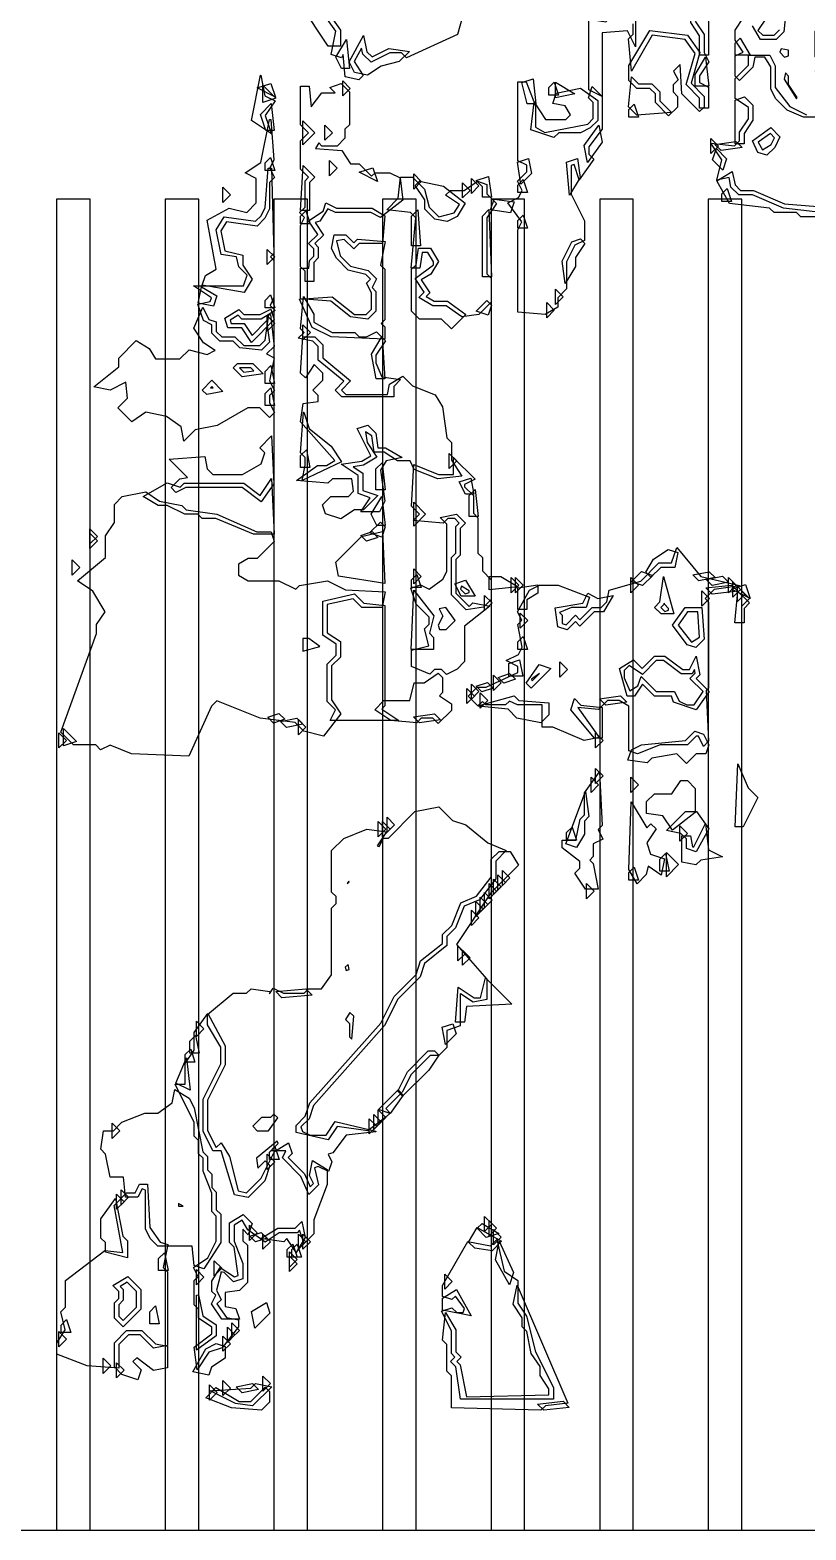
# Model space of a CAD drawing. Header units: millimetres. Extents: x 0 to 283, y 0 to 283.
# Drawn here: x 107.9 to 190.4, y 0 to 159.4 of the extents above; entities that cross this region are included whole.
import ezdxf

# ---------------------------------------------------------------- set-up
doc = ezdxf.new("R2010")
doc.units = ezdxf.units.MM
for name, color, linetype in [('CUT_OUTLINE', 5, 'Continuous'), ('CUT_SLOT', 1, 'Continuous'), ('ENG_D', 3, 'Continuous'), ('ENG_K', 2, 'Continuous'), ('ENG_L', 4, 'Continuous')]:
    doc.layers.add(name, color=color, linetype=linetype)

msp = doc.modelspace()

# ---------------------------------------------------------------- linework, layer by layer
at = {"layer": 'CUT_OUTLINE'}
msp.add_lwpolyline([(0, 0), (282.84, 0), (282.84, 282.84), (0, 282.84), (0, 0)], close=True, dxfattribs=at)
at = {"layer": 'CUT_SLOT'}
for points in [[(110.77, 0), (114.34, 0), (114.34, 141.42), (110.77, 141.42), (110.77, 0)], [(122.32, 0), (125.88, 0), (125.88, 141.42), (122.32, 141.42), (122.32, 0)], [(133.87, 0), (137.43, 0), (137.43, 141.42), (133.87, 141.42), (133.87, 0)], [(145.41, 0), (148.98, 0), (148.98, 141.42), (145.41, 141.42), (145.41, 0)], [(156.96, 0), (160.52, 0), (160.52, 141.42), (156.96, 141.42), (156.96, 0)], [(168.51, 0), (172.07, 0), (172.07, 141.42), (168.51, 141.42), (168.51, 0)], [(180.05, 0), (183.62, 0), (183.62, 141.42), (180.05, 141.42), (180.05, 0)]]:
    msp.add_lwpolyline(points, close=True, dxfattribs=at)
at = {"layer": 'ENG_D'}
for points in [[(188.57, 164.14), (188.08, 159.23), (187.25, 158.39), (185.6, 158.39), (184.73, 159.84)], [(154.13, 161.59), (153.4, 158.93), (147.97, 156.46), (147.45, 156.98), (146.19, 156.98), (144.2, 155.98), (143.33, 156.86), (143.2, 157.48), (142.4, 156.05), (143.37, 154.59), (142.91, 154.13), (141.44, 154.42), (141.25, 156.82), (141.07, 156.45), (139.97, 156.82), (140.46, 159.28), (139.4, 160.77)], [(178.66, 160.36), (179.61, 158.93), (179.61, 157.03), (180.11, 156.02), (179.13, 154.55), (179.13, 153.82), (180.08, 153.35), (180.08, 151.09), (179.13, 151.09), (179.13, 152.17), (177.69, 153.61), (178.64, 156.93), (177.59, 158.41), (174.07, 158.85), (171.9, 155.03), (171.58, 158.48), (172.06, 158.96), (172.06, 160.06)], [(198.46, 139.27), (188.03, 140.48), (184.74, 141.89), (183.28, 141.89), (182.45, 142.72), (182.25, 143.74), (180.94, 143.47), (181.47, 145.62), (180.31, 147.37), (182.82, 147.09), (183.38, 147.65), (183.38, 148.56), (184.32, 149.98), (184.32, 151.19), (182.9, 152.14), (182.9, 154.25), (184.32, 155.66), (184.32, 156.74), (186.59, 156.74), (187.15, 155.62), (187.15, 153.29), (188.72, 151.27), (190.5, 150.38)]]:
    msp.add_lwpolyline(points, dxfattribs=at)
for points in [[(184.5, 156.74), (182.9, 156.74), (182.9, 158.02), (183.42, 158.54), (184.5, 156.74)], [(134.08, 152.16), (132.7, 151.7), (132.7, 153.54), (134.08, 152.16)], [(141.19, 152.4), (141.19, 154.01), (141.99, 153.21), (141.19, 152.4)], [(162.69, 129.16), (159.81, 129.42), (159.81, 138.18), (160.24, 139.04), (158.74, 141.03), (159.87, 141.6), (160.25, 142.36), (159.76, 143.35), (160.75, 144.35), (160.75, 145.05), (159.81, 145.52), (159.81, 153.91), (160.67, 153.91), (161.69, 151.37), (161.69, 149.1), (162.68, 148.51), (167.23, 149.42), (167.82, 150), (167.82, 151.69), (167.31, 152.2), (167.72, 153.41), (168.76, 152.36), (168.76, 148.89), (167.35, 147), (167.35, 146.23), (167.89, 145.69), (166.33, 143.5), (165.79, 145.13), (165.46, 145.02), (165.46, 141.95), (166.88, 139.12), (166.88, 137.03), (165.87, 136.53), (164.99, 134.77), (164.99, 131.9), (164.05, 130.95), (164.05, 129.97), (162.69, 129.16)], [(163.81, 153.86), (165.87, 152.62), (163.81, 152.21), (163.81, 153.86)], [(174.89, 152.83), (174.89, 151.89), (176.13, 150.65), (172.44, 150.37), (171.58, 151.23), (171.87, 154.44), (172.63, 153.68), (174.05, 153.68), (174.89, 152.83)], [(132.43, 150.44), (133.59, 151.6), (133.91, 148.73), (133, 148.73), (132.43, 150.44)], [(136.94, 149.77), (138.22, 148.49), (136.94, 147.22), (136.94, 149.77)], [(139.3, 147.69), (139.3, 149.3), (140.1, 148.49), (139.3, 147.69)], [(185.34, 147.48), (185.81, 146.69), (186.73, 147.25), (187.1, 147.97), (186.65, 148.42), (185.34, 147.48)], [(133.51, 145.86), (133.97, 144.49), (132.94, 144.49), (132.94, 145.29), (133.51, 145.86)], [(139.77, 143.92), (139.77, 145.53), (140.58, 144.72), (139.77, 143.92)], [(127.28, 128.08), (126.38, 128.53), (125.79, 130.29), (127.1, 130.55), (127.23, 130.95), (125.32, 132.23), (130.64, 132.23), (131.02, 133.34), (130.13, 134.23), (129.91, 135.32), (128.26, 135.55), (127.74, 138.16), (128.57, 139.56), (131.91, 139.08), (132.51, 139.68), (132.94, 140.54), (133.26, 144.72), (133.61, 144.72), (133.88, 135.67), (133.51, 135.29), (133.88, 134.92), (133.88, 130.99), (133.46, 130.15), (134.02, 129.59), (132.53, 128.69), (130.48, 128.69), (130.07, 129.1), (129.21, 128.59), (129.33, 128.22), (130.71, 128.22), (131.56, 126.94), (133.1, 128.49), (133.42, 126.25), (132.55, 125.38), (130.24, 125.64), (129.54, 126.34), (128.12, 126.34), (127.28, 127.18), (127.28, 128.08)], [(137.65, 140.24), (136.69, 140.24), (136.97, 145.02), (138.22, 143.78), (137.65, 143.21), (137.65, 140.24)], [(144.4, 144.78), (144.89, 143.31), (142.93, 144.29), (144.4, 144.78)], [(149.84, 131.55), (148.88, 132.99), (150.85, 134.47), (150.85, 134.76), (150.24, 135.76), (149.64, 135.76), (149.4, 134.11), (148.47, 134.11), (148.95, 139.45), (148.38, 140.02), (145.86, 140.3), (147.09, 141.53), (147.34, 143.78), (148.59, 143.78), (149.88, 142.48), (150.36, 140.6), (151.39, 139.56), (153.05, 139.98), (153.6, 140.88), (152.13, 141.86), (152.64, 142.36), (154.08, 142.36), (155.53, 143.33), (156.51, 143.01), (156.51, 141.99), (157.52, 140.98), (156.51, 139.46), (156.51, 133.51), (156.98, 133.03), (156.98, 130.48), (155.67, 129.18), (153.85, 128.92), (152.19, 130.11), (150.78, 130.11), (149.29, 131), (149.84, 131.55)], [(181.49, 141.19), (181.49, 141.99), (182.07, 142.56), (182.52, 141.19), (181.49, 141.19)], [(137.57, 134.11), (137.66, 134.93), (138.12, 135.39), (138.12, 136.14), (137.55, 136.71), (138.53, 137.68), (137.56, 139.13), (139.1, 140.16), (139.4, 141.05), (140.53, 140.48), (144.32, 140.48), (145.68, 139.66), (145.41, 136.71), (142.93, 136.71), (142.36, 136.14), (141.34, 137.16), (140.53, 137), (140.93, 135.41), (142.01, 134.33), (143.9, 133.86), (144.77, 132.98), (144.3, 132.04), (144.72, 131.62), (144.72, 129.54), (143.86, 128.68), (142.03, 128.94), (139.92, 130.59), (136.71, 130.83), (136.71, 134.11), (137.57, 134.11)], [(137.74, 138.83), (136.71, 138.83), (136.71, 139.63), (137.28, 140.21), (137.74, 138.83)], [(142.93, 126.81), (143.72, 126.81), (144.77, 127.33), (145.73, 126.37), (144.72, 124.85), (144.72, 124.03), (145.36, 122.54), (147.34, 122.26), (146.61, 121.52), (146.61, 120.44), (141.09, 120.44), (140.38, 121.15), (141.31, 122.08), (138.59, 124.34), (138.59, 125.77), (138.01, 126.35), (136.46, 126.66), (137.08, 127.28), (136.7, 127.66), (137.01, 131.08), (138.12, 129.23), (138.12, 128.36), (140.07, 127.28), (142.46, 127.28), (142.93, 126.81)], [(133.98, 128.22), (133.17, 127.42), (133.17, 129.03), (133.98, 128.22)], [(132.73, 122.87), (130.5, 122.55), (129.54, 123.51), (130.01, 123.98), (131.62, 123.98), (132.73, 122.87)], [(132.94, 121.86), (132.94, 123.13), (133.55, 123.75), (133.93, 121.86), (132.94, 121.86)], [(127.28, 122.19), (128.46, 121.01), (126.73, 120.66), (126.24, 121.15), (127.28, 122.19)], [(133.93, 119.5), (132.94, 119.5), (132.94, 120.78), (133.55, 121.39), (133.93, 119.5)], [(137.62, 117.05), (139.95, 115.18), (141.06, 113.51), (136.86, 111.55), (137.18, 113.16), (137.18, 113.98), (136.7, 114.46), (137.03, 118.78), (137.04, 118.79), (137.62, 117.05)], [(143.84, 117.41), (144.71, 116.55), (144.93, 115.02), (145.73, 115.02), (147.49, 113.97), (145.81, 113.63), (145.2, 112.62), (145.67, 109.33), (145.1, 108.19), (143.1, 108.19), (144.12, 109.71), (142.84, 110.14), (142.84, 112.07), (141.01, 113.28), (143.23, 113.6), (144.18, 114.17), (142.74, 117.05), (143.84, 117.41)], [(156.03, 101.92), (156.98, 100.98), (156.98, 98.9), (156.15, 98.07), (154.3, 97.8), (152.74, 99.37), (152.74, 103.34), (153.21, 103.81), (153.21, 106.64), (153.58, 107.01), (153.11, 107.48), (152.36, 107.48), (151.88, 107), (148.68, 107.29), (149.34, 107.95), (148.49, 108.8), (148.75, 113.24), (151.37, 112.19), (152.97, 112.19), (152.97, 113.94), (155.25, 111.66), (154.15, 111.11), (154.15, 110.88), (155.09, 109.93), (155.09, 108.05), (155.56, 107.58), (155.56, 103.81), (156.03, 103.34), (156.03, 101.92)], [(152.5, 114.41), (153.3, 113.61), (152.5, 112.8), (152.5, 114.41)], [(121.56, 108.89), (119.97, 109.85), (122.54, 111.27), (123.92, 110.81), (124.35, 111.25), (130.66, 111.25), (132.41, 109.94), (133.61, 111.74), (133.89, 105.83), (131.71, 105.83), (127.7, 107.48), (126.24, 107.48), (125.77, 107.95), (124.4, 107.95), (122.51, 108.89), (121.56, 108.89)], [(145.34, 105.53), (144.05, 105.96), (145.19, 107.11), (145.7, 106.6), (145.34, 105.53)], [(114.32, 104.32), (114.32, 105.93), (115.12, 105.12), (114.32, 104.32)], [(144.31, 106.1), (144.92, 105.49), (143.71, 105.09), (143.11, 105.7), (144.31, 106.1)], [(166.41, 96.74), (167.72, 98.05), (168.67, 98.05), (169.25, 98.64), (169.5, 99.89), (172.88, 100.85), (174.79, 102.77), (176.14, 102.77), (176.69, 104.42), (179.26, 101.33), (183.38, 100.38), (183.37, 100.34), (180.66, 99.95), (179.7, 98.99), (180.08, 98.62), (180.08, 89.47), (179.82, 89.22), (180.08, 83.82), (179.54, 83.28), (178.99, 84.38), (178.76, 84.38), (177.82, 83.44), (174.94, 83.44), (172.54, 82.48), (171.59, 82.8), (171.59, 87.55), (170.58, 88.15), (169.33, 88.15), (168.38, 87.2), (166.19, 87.4), (168.46, 84.22), (166.85, 83.9), (163.53, 85.32), (162.4, 85.32), (162.4, 87.68), (159.75, 87.68), (158.91, 88.1), (158.49, 87.68), (156.41, 87.68), (156.03, 88.06), (155.56, 87.58), (154.52, 88.62), (155.47, 89.57), (156.45, 89.57), (159.81, 91.13), (159.81, 91.78), (158.57, 92.4), (159.87, 93.04), (160.27, 93.84), (159.79, 96.24), (160.23, 96.68), (159.78, 97.59), (161.05, 99.88), (162.11, 100.41), (164.09, 100.41), (167.41, 99.13), (167.05, 98.05), (165.51, 98.05), (164.23, 97.5), (164.52, 97.21), (164.52, 96.34), (164.93, 96.2), (165.93, 97.21), (166.41, 96.74)], [(149.07, 101.55), (149.53, 100.17), (148.49, 100.17), (148.49, 100.98), (149.07, 101.55)], [(159.1, 99.6), (159.1, 101.21), (159.9, 100.41), (159.1, 99.6)], [(183.47, 99.94), (182.67, 99.13), (182.67, 100.74), (183.47, 99.94)], [(140.48, 92.96), (140.48, 94.15), (139.06, 95.1), (139.06, 98.71), (142.44, 99.49), (143.42, 98.51), (145.66, 98.26), (145.66, 87.58), (145.33, 87.25), (147.15, 86.03), (139.86, 86.03), (140.43, 87.16), (139.54, 88.06), (139.54, 92.02), (140.48, 92.96)], [(150.85, 94.85), (150.85, 93.57), (148.48, 93.57), (148.76, 99.88), (150.87, 97.16), (150.4, 95.3), (150.85, 94.85)], [(154.21, 99.5), (154.62, 99.64), (154.62, 99.8), (153.81, 100.29), (153.71, 100), (154.21, 99.5)], [(183.14, 98.66), (183.14, 100.27), (183.95, 99.47), (183.14, 98.66)], [(183.61, 98.19), (183.61, 99.8), (184.42, 98.99), (183.61, 98.19)], [(175.36, 98.51), (175.35, 98.41), (174.99, 98.05), (175.43, 97.61), (175.83, 97.75), (175.83, 97.95), (175.38, 98.41), (175.36, 98.51)], [(179.12, 94.88), (178.92, 97.58), (177.84, 97.58), (176.83, 96.17), (178.25, 94.35), (179.12, 94.88)], [(162.1, 91.02), (161.26, 90.42), (161.32, 90.24), (162.1, 91.02)], [(179.49, 89.11), (178.09, 90.51), (178.64, 91.06), (178.57, 91.44), (178.34, 90.98), (177.17, 90.98), (175.28, 92.4), (174.52, 92.4), (173.04, 90.91), (171.62, 91.86), (171.12, 91.35), (171.12, 90.56), (171.7, 89.2), (172.57, 89.72), (172.9, 90.71), (174.52, 89.1), (176.45, 89.1), (176.95, 88.09), (177.78, 87.68), (178.54, 87.68), (179.49, 89.11)], [(134.41, 86.77), (135.02, 86.16), (133.82, 85.76), (133.21, 86.37), (134.41, 86.77)], [(136.95, 85.65), (135.22, 85.3), (134.58, 85.94), (136.31, 86.29), (136.95, 85.65)], [(136.47, 84.52), (136.47, 86.13), (137.28, 85.32), (136.47, 84.52)], [(149.35, 85.78), (148.7, 86.43), (150.93, 86.75), (151.59, 86.1), (149.35, 85.78)], [(112.87, 83.81), (111.49, 83.35), (111.49, 85.19), (112.87, 83.81)], [(168.06, 84.71), (168.86, 83.91), (168.06, 83.11), (168.06, 84.71)], [(168.39, 79.2), (167.58, 78.39), (167.58, 80), (168.39, 79.2)], [(168.86, 80.14), (168.06, 79.33), (168.06, 80.94), (168.86, 80.14)], [(166.88, 75.33), (166.88, 73.95), (166.04, 72.55), (164.92, 72.92), (166.98, 78.5), (167.36, 75.81), (166.88, 75.33)], [(144.96, 73.68), (144.96, 75.29), (145.76, 74.48), (144.96, 73.68)], [(177.62, 76.37), (178.78, 76.37), (180.12, 74.5), (178.77, 72.08), (177.72, 72.43), (177.72, 73.44), (177.13, 74.03), (175.59, 74.34), (177.62, 76.37)], [(153.68, 53.57), (152.26, 53.1), (152.26, 51.29), (151.42, 50.44), (150.48, 50.44), (148.45, 48.42), (147.51, 46.53), (145.76, 44.78), (146.23, 44.31), (145.82, 43.9), (143.84, 42.41), (140.59, 42.88), (139.64, 41.45), (136.24, 42.24), (136.24, 43), (137.21, 43.97), (137.68, 45.38), (145.23, 53.87), (146.65, 56.71), (148.99, 59.05), (149.47, 60.48), (151.79, 62.34), (151.79, 63.27), (152.77, 64.24), (153.73, 66.65), (155.41, 67.37), (156.98, 69.38), (156.98, 71.28), (157.82, 72.12), (159, 72.12), (159.87, 70.67), (156.93, 67.73), (153.27, 62.24), (156.51, 58.54), (156.51, 56.38), (155.04, 56.08), (153.71, 56.97), (153.68, 56.94), (153.68, 53.57)], [(174.89, 71.28), (175.51, 71.9), (175.89, 70), (174.89, 70), (174.89, 71.28)], [(172.17, 70.44), (172.63, 69.06), (171.59, 69.06), (171.59, 69.87), (172.17, 70.44)], [(167.92, 67.88), (167.11, 67.08), (167.11, 68.69), (167.92, 67.88)], [(134.06, 57.23), (137.27, 57.52), (137.94, 56.85), (134.73, 56.56), (134.06, 57.23)], [(126.86, 28.92), (127.75, 30.7), (127.75, 33.37), (127.28, 33.84), (127.28, 35.78), (126.34, 38.14), (126.34, 39.5), (125.87, 39.97), (125.87, 41.39), (125.39, 41.86), (125.39, 43.31), (123.36, 47.38), (124.45, 47.38), (124.45, 49.57), (125.39, 50.98), (125.39, 52.87), (126.84, 54.89), (128.69, 51.44), (128.69, 49.44), (126.81, 45.67), (126.81, 42.48), (127.71, 40.68), (127.75, 40.64), (128.27, 41.16), (129.15, 39.69), (130.06, 36.03), (130.97, 35.85), (132.51, 37.38), (133.93, 40.24), (135.42, 41.13), (135.8, 40.01), (135.39, 39.6), (137.14, 37.85), (137.73, 36.48), (138.07, 36.82), (137.64, 37.68), (137.96, 39.27), (139.54, 38.32), (139.54, 36.73), (138.12, 32.96), (138.12, 31.49), (137.08, 30.44), (136.6, 31.85), (136.33, 31.58), (134.42, 31.58), (132.93, 30.59), (131.11, 31.89), (130.5, 32.91), (129.64, 32.39), (129.64, 30.69), (130.58, 28.33), (130.58, 26.7), (129.57, 26.36), (128.58, 27.36), (128.23, 27.43), (128.25, 27.41), (127.76, 25.48), (128.27, 24.47), (127.82, 24.02), (128.83, 22.6), (130.11, 22.35), (130.11, 21.6), (128.36, 19.36), (126.96, 18.89), (125.72, 17.03), (125.38, 19.43), (127.28, 20.86), (127.28, 21.56), (125.87, 22.5), (125.87, 23.47), (125.39, 23.94), (125.39, 26.5), (125.81, 26.92), (125.33, 27.89), (126.86, 28.92)], [(116.67, 43.23), (117.48, 42.43), (116.67, 41.62), (116.67, 43.23)], [(117.8, 29.5), (116.89, 34.49), (118.22, 35.83), (119.12, 35.83), (119.59, 36.77), (120.43, 36.77), (120.68, 32.14), (121.77, 30.6), (122.6, 30.33), (122.11, 27.89), (122.57, 27.44), (122.57, 19.61), (121.07, 19.31), (119.64, 20.74), (118.42, 20.74), (117.38, 19.7), (117.38, 17.19), (114.03, 17.45), (110.78, 18.69), (110.78, 19.87), (111.7, 21.26), (111.23, 23.17), (111.72, 23.67), (111.72, 26.52), (115.9, 29.71), (117.8, 29.5)], [(155.47, 32.06), (156, 32.59), (157.77, 31.52), (156.44, 31.08), (155.47, 32.06)], [(157.21, 31.92), (158.02, 31.11), (157.21, 30.31), (157.21, 31.92)], [(135.76, 28.99), (135.76, 29.8), (136.34, 30.37), (136.8, 28.99), (135.76, 28.99)], [(137.28, 30.64), (136.47, 29.84), (136.47, 31.45), (137.28, 30.64)], [(153.98, 23.1), (154.12, 23.53), (153.18, 24.86), (152.8, 24.48), (151.79, 24.81), (151.79, 25.99), (154.5, 30.67), (156.9, 30.19), (157.58, 30.87), (158.36, 27.49), (159.81, 26.52), (159.81, 24.11), (160.73, 22.72), (161.68, 18.94), (163.58, 15.14), (163.58, 13.91), (153.71, 13.91), (153.22, 17.33), (152.64, 17.91), (153.11, 18.38), (152.74, 18.76), (152.74, 21.16), (151.7, 23.24), (152.8, 23.6), (153.3, 23.1), (153.98, 23.1)], [(135.53, 29.56), (136.33, 28.76), (135.53, 27.95), (135.53, 29.56)], [(118.29, 26.34), (117.52, 25.88), (117.85, 25.55), (117.85, 24.42), (117.38, 23.94), (117.38, 22.73), (117.85, 22.25), (119.27, 23.67), (119.27, 25.36), (118.29, 26.34)], [(117.14, 16.17), (117.14, 17.78), (117.95, 16.97), (117.14, 16.17)], [(127.04, 13.81), (127.04, 15.42), (127.85, 14.61), (127.04, 13.81)], [(131.92, 15.58), (133.65, 15.23), (131.61, 13.19), (129.8, 13.44), (127.1, 14.79), (131.42, 15.08), (131.92, 15.58)], [(162.55, 12.72), (161.89, 13.38), (164.61, 13.68), (165.27, 13.02), (162.55, 12.72)]]:
    msp.add_lwpolyline(points, close=True, dxfattribs=at)
at = {"layer": 'ENG_K'}
for points in [[(179.13, 156.74), (179.13, 158.79), (178.19, 160.21), (178.19, 163.01), (177.71, 163.49), (177.99, 166.04), (180.08, 165.15), (180.08, 156.74), (179.13, 156.74)], [(140.95, 157.68), (139.65, 157.68), (136.69, 162.11), (137.07, 164.02), (138.51, 161.43), (139.67, 161.2), (140.95, 159.41), (140.95, 157.68)], [(172.3, 160.75), (172.3, 157.63), (171.45, 159.32), (168.76, 159.12), (168.76, 152.35), (167.35, 153.06), (167.35, 160.55), (169.15, 160.29), (169.61, 160.75), (172.3, 160.75)], [(178.66, 154.69), (179.76, 156.52), (180.1, 153.44), (178.66, 153.44), (178.66, 154.69)], [(134.05, 152.27), (132.09, 153.25), (133.56, 153.74), (134.05, 152.27)], [(183.85, 148.42), (183.85, 147.31), (182.9, 147.31), (182.9, 151.96), (183.91, 152.3), (184.79, 151.42), (184.79, 149.84), (183.85, 148.42)], [(168.78, 147.5), (167.22, 145.32), (166.86, 147.13), (168.42, 149.31), (168.78, 147.5)], [(183.64, 146.91), (181.41, 146.59), (180.76, 147.24), (182.99, 147.56), (183.64, 146.91)], [(160.11, 143.04), (159.78, 145.35), (160.93, 145.74), (161.24, 144.17), (160.11, 143.04)], [(155.66, 142.84), (154.86, 142.03), (154.86, 143.64), (155.66, 142.84)], [(155.36, 143.41), (156.7, 143.86), (157.01, 141.66), (156.03, 141.66), (156.03, 142.74), (155.36, 143.41)], [(159.81, 142.93), (160.38, 143.51), (160.84, 142.13), (159.81, 142.13), (159.81, 142.93)], [(180.94, 143.39), (182.6, 144.39), (182.89, 142.95), (183.47, 142.36), (184.84, 142.36), (188.15, 140.95), (193.85, 140.47), (194.32, 140.01), (197.11, 140.01), (198.51, 139.17), (198.15, 138.09), (195.05, 138.61), (194.59, 139.06), (192.71, 139.06), (192.24, 139.54), (189.88, 139.54), (189.41, 140.01), (187.05, 140.01), (186.57, 140.49), (182.29, 140.96), (180.94, 143.39)], [(153.91, 143.17), (154.72, 142.36), (153.91, 141.56), (153.91, 143.17)], [(149.45, 136.47), (148.49, 136.47), (148.49, 139.63), (149.16, 140.3), (149.45, 136.47)], [(156.72, 140.32), (156.99, 133.17), (156.03, 133.17), (156.03, 139.63), (156.72, 140.32)], [(156.9, 140.29), (157.29, 141.45), (159.41, 141.14), (159.02, 139.98), (156.9, 140.29)], [(160.38, 139.74), (160.84, 138.36), (159.81, 138.36), (159.81, 139.16), (160.38, 139.74)], [(166.94, 136.74), (165.93, 135.22), (165.93, 134.29), (164.85, 132.48), (164.51, 134.86), (165.53, 136.9), (166.47, 137.21), (166.94, 136.74)], [(132.94, 129.87), (132.94, 130.68), (133.51, 131.25), (133.97, 129.87), (132.94, 129.87)], [(163.81, 131.86), (164.62, 131.05), (163.81, 130.25), (163.81, 131.86)], [(131.49, 126.2), (130.45, 127.75), (128.99, 127.75), (128.65, 128.8), (130.14, 129.7), (130.68, 129.16), (132.41, 129.16), (133.55, 129.73), (133.91, 128.63), (131.49, 126.2)], [(157.01, 130.17), (156.66, 129.1), (155.36, 129.53), (156.51, 130.68), (157.01, 130.17)], [(162.87, 128.83), (162.87, 130.44), (163.67, 129.64), (162.87, 128.83)], [(136.94, 126.47), (136.94, 128.08), (137.75, 127.28), (136.94, 126.47)], [(145.38, 126.87), (145.68, 122.33), (144.76, 122.33), (144.24, 124.97), (145.38, 126.87)], [(137.7, 112.9), (136.71, 112.9), (136.71, 114.18), (137.32, 114.79), (137.7, 112.9)], [(144.72, 112.76), (145.37, 113.41), (145.69, 110.54), (144.72, 110.54), (144.72, 112.76)], [(154.8, 111.8), (155.14, 110.07), (154.24, 110.07), (153.58, 111.39), (154.8, 111.8)], [(155.59, 107.72), (154.62, 107.72), (154.62, 109.93), (155.27, 110.59), (155.59, 107.72)], [(144.81, 106.77), (144.22, 107.96), (145.35, 109.85), (145.69, 106.77), (144.81, 106.77)], [(148.73, 106.68), (148.73, 109.23), (150, 107.95), (148.73, 106.68)], [(176.81, 103.87), (176.5, 102.29), (174.99, 102.29), (173.95, 101.25), (173.42, 101.79), (174.24, 103.17), (175.8, 104.2), (176.81, 103.87)], [(112.43, 103.1), (113.23, 102.29), (112.43, 101.49), (112.43, 103.1)], [(148.73, 100.55), (148.73, 102.16), (149.53, 101.35), (148.73, 100.55)], [(159.57, 99.6), (159.57, 101.21), (160.38, 100.41), (159.57, 99.6)], [(160.75, 97.82), (159.81, 97.82), (159.81, 100.14), (161.93, 100.45), (161.93, 99.57), (160.75, 98.86), (160.75, 97.82)], [(172.63, 100.41), (171.83, 99.6), (171.83, 101.21), (172.63, 100.41)], [(171.86, 100.78), (172.94, 101.86), (174.15, 101.45), (173.07, 100.38), (171.86, 100.78)], [(180.17, 98.99), (179.37, 98.19), (179.37, 99.8), (180.17, 98.99)], [(180.46, 99.46), (179.8, 100.12), (182.52, 100.42), (183.18, 99.76), (180.46, 99.46)], [(183.85, 97.95), (183.85, 96.4), (182.88, 96.4), (183.19, 99.75), (184.42, 98.52), (183.85, 97.95)], [(160.04, 95.83), (160.04, 97.44), (160.85, 96.64), (160.04, 95.83)], [(159.81, 93.57), (159.81, 94.38), (160.38, 94.95), (160.84, 93.57), (159.81, 93.57)], [(168.5, 88.32), (170.73, 88.64), (171.38, 87.99), (169.15, 87.67), (168.5, 88.32)], [(111.02, 83.11), (111.02, 84.71), (111.82, 83.91), (111.02, 83.11)], [(183.76, 74.72), (182.89, 74.72), (183.19, 81.42), (184.28, 78.86), (185.31, 77.83), (183.76, 74.72)], [(179.24, 71.2), (178.74, 70.69), (177.25, 70.99), (177.25, 73.77), (178.15, 73.77), (178.38, 72.6), (178.52, 72.6), (179.75, 75.07), (180.06, 72.28), (181.56, 71.53), (179.24, 71.2)], [(166.03, 73.3), (164.99, 73.3), (164.99, 74.11), (165.57, 74.68), (166.03, 73.3)], [(177.01, 74.82), (177.82, 74.01), (177.01, 73.21), (177.01, 74.82)], [(175.6, 69.43), (175.6, 71.99), (176.87, 70.71), (175.6, 69.43)], [(156.74, 68.69), (157.55, 67.88), (156.74, 67.08), (156.74, 68.69)], [(157.21, 67.55), (157.21, 69.16), (158.02, 68.35), (157.21, 67.55)], [(158.49, 68.83), (157.68, 68.02), (157.68, 69.63), (158.49, 68.83)], [(158.16, 70.1), (158.96, 69.3), (158.16, 68.49), (158.16, 70.1)], [(155.8, 67.27), (156.6, 66.47), (155.8, 65.66), (155.8, 67.27)], [(156.27, 66.13), (156.27, 67.74), (157.08, 66.94), (156.27, 66.13)], [(155.66, 65.05), (154.86, 64.25), (154.86, 65.86), (155.66, 65.05)], [(156.13, 66), (155.33, 65.19), (155.33, 66.8), (156.13, 66)], [(153.44, 60.48), (153.44, 62.09), (154.25, 61.28), (153.44, 60.48)], [(153.91, 61.62), (154.72, 60.81), (153.91, 60.01), (153.91, 61.62)], [(153.19, 53.98), (153.47, 57.7), (155.16, 56.57), (155.85, 56.57), (156.38, 58.68), (159.17, 55.89), (154.36, 55.64), (154.12, 53.98), (153.19, 53.98)], [(125.63, 54.07), (126.43, 53.27), (125.63, 52.46), (125.63, 54.07)], [(125.48, 49.73), (124.45, 49.73), (124.45, 50.54), (125.03, 51.11), (125.48, 49.73)], [(125.54, 52.57), (125.92, 50.68), (124.92, 50.68), (124.92, 51.95), (125.54, 52.57)], [(124.59, 50.18), (124.97, 46.74), (123.44, 47.5), (124.59, 50.18)], [(148.06, 48.69), (150.28, 50.91), (150.95, 50.91), (151.39, 50.47), (150.33, 48.88), (147.55, 46.1), (147.03, 46.62), (148.06, 48.69)], [(147.08, 46.77), (147.62, 46.22), (146.23, 44.27), (144.99, 44.68), (147.08, 46.77)], [(156.27, 33.33), (157.08, 32.53), (156.27, 31.72), (156.27, 33.33)], [(157.55, 32.06), (156.74, 31.25), (156.74, 32.86), (157.55, 32.06)], [(136.94, 29.84), (136.94, 31.45), (137.75, 30.64), (136.94, 29.84)], [(159.35, 27.35), (158.92, 26.05), (157.44, 28.72), (157.83, 30.7), (159.35, 27.35)], [(126.43, 26.87), (125.63, 26.07), (125.63, 27.67), (126.43, 26.87)], [(152.03, 25.59), (152.03, 27.2), (152.83, 26.4), (152.03, 25.59)], [(152.11, 23.11), (153.21, 21.28), (153.21, 18.95), (153.78, 18.38), (153.3, 17.91), (153.66, 17.56), (154.34, 14.15), (163.11, 14.37), (163.11, 15.01), (162.16, 16.43), (162.16, 17.37), (161.23, 18.76), (160.77, 21.1), (160.28, 21.59), (160.28, 22.56), (159.32, 23.99), (159.72, 26.01), (165.1, 13.47), (162.74, 13.21), (162.26, 12.73), (152.74, 12.97), (152.74, 16.4), (152.26, 16.87), (152.26, 19.7), (151.78, 20.18), (152.11, 23.11)], [(125.63, 24.97), (125.87, 24.99), (126.31, 22.77), (127.75, 21.81), (127.75, 20.62), (125.63, 19.11), (125.63, 24.97)], [(112.29, 20.98), (111.25, 20.98), (111.25, 21.78), (111.83, 22.36), (112.29, 20.98)], [(121.3, 23.81), (121.67, 21.92), (120.68, 21.92), (120.68, 23.2), (121.3, 23.81)], [(111.02, 19.47), (111.02, 21.08), (111.82, 20.27), (111.02, 19.47)], [(115.73, 18.25), (116.53, 17.44), (115.73, 16.64), (115.73, 18.25)], [(129.35, 12.97), (126.62, 14.06), (127.71, 15.15), (130.17, 13.67), (131.42, 13.67), (132.94, 15.18), (133.41, 14.71), (133.41, 13.57), (132.55, 12.72), (129.35, 12.97)]]:
    msp.add_lwpolyline(points, close=True, dxfattribs=at)
at = {"layer": 'ENG_L'}
for points in [[(191.86, 159.71), (191.39, 159.24), (191.39, 156.6), (191.91, 156.08), (191.42, 155.09), (191.91, 154.1), (191.49, 153.68), (191.85, 153.32), (192.38, 150.14), (190.16, 150.14), (188.43, 150.89), (187.19, 152.12), (186.68, 153.15), (186.68, 155.5), (186.07, 156.51), (184.98, 156.51), (184.77, 155.45), (183.38, 154.05), (182.9, 154.52), (182.9, 156.65), (183.74, 157.07), (182.9, 158.32), (182.9, 159.41), (183.8, 160.75)], [(186.2, 160.68), (185.33, 159.36), (185.83, 158.86), (187.05, 158.86), (187.62, 159.43)]]:
    msp.add_lwpolyline(points, dxfattribs=at)
for points in [[(141.04, 155.33), (140.45, 156.52), (141.58, 158.4), (141.92, 155.33), (141.04, 155.33)], [(143.76, 157.09), (144.3, 156.56), (146.1, 157.46), (148.29, 157.14), (147.2, 156.06), (145.29, 155.58), (143.83, 154.61), (142.44, 154.88), (141.86, 156.04), (143.41, 158.83), (143.76, 157.09)], [(179.61, 151.22), (179.13, 150.75), (177.25, 152.63), (177.05, 155.74), (176.36, 155.05), (176.83, 154.1), (176.31, 153.58), (176.31, 152.83), (176.78, 152.36), (176.78, 151.22), (175.83, 150.28), (174.42, 151.69), (174.42, 152.64), (173.85, 153.21), (172.44, 153.21), (171.59, 154.05), (171.59, 155.63), (173.83, 159.35), (177.85, 158.85), (179.16, 157.02), (178.22, 153.75), (179.61, 152.36), (179.61, 151.22)], [(188.56, 156.68), (188.56, 157.26), (187.78, 157.41), (187.65, 157.04), (188.15, 156.54), (188.56, 156.68)], [(188.56, 154.52), (188.24, 154.85), (188.1, 154.2), (189.44, 152.1), (189.48, 152.23), (188.56, 153.61), (188.56, 154.52)], [(132.91, 152.42), (133.99, 151.88), (132.96, 150.34), (133.61, 148.39), (131.5, 149.8), (132.46, 154.62), (132.47, 154.62), (132.91, 152.42)], [(138.22, 136.71), (138.59, 136.33), (138.59, 135.2), (138.12, 134.72), (138.12, 132.7), (137.18, 132.7), (137.18, 133.78), (136.71, 134.25), (136.71, 138.65), (137.13, 139.49), (136.61, 140.01), (137.18, 140.58), (137.18, 143.4), (137.55, 143.78), (136.71, 144.62), (136.71, 147.65), (137.55, 148.49), (136.71, 149.34), (136.71, 153.44), (137.63, 153.44), (137.83, 151.25), (138.95, 152.74), (140.38, 152.74), (139.81, 153.31), (141.01, 153.71), (141.89, 152.83), (141.89, 149.34), (141.42, 148.87), (141.42, 147.92), (140.58, 147.08), (138.97, 147.08), (138.64, 147.41), (138.28, 146.81), (141.08, 146.6), (142.02, 145.19), (142.93, 145.19), (144.25, 143.88), (144.62, 144.25), (146.19, 144.25), (147.3, 143.7), (147.56, 141.32), (145.22, 139.49), (144.19, 140.01), (140.42, 140.01), (139.62, 140.41), (138.74, 139.1), (138.25, 138.94), (139.13, 137.62), (138.22, 136.71)], [(160.8, 151.56), (160.23, 153.83), (161.42, 154.23), (161.72, 151.56), (160.8, 151.56)], [(163.51, 151.61), (163.87, 152.7), (166.46, 153.22), (168.29, 151.91), (168.29, 149.81), (167.49, 149.01), (166.46, 148.49), (164.15, 148.49), (163.64, 147.99), (161.2, 148.8), (161.53, 151.75), (162.76, 149.91), (164.89, 149.91), (165.4, 150.41), (164.84, 151.35), (163.51, 151.61)], [(163.68, 153.88), (164.14, 152.5), (163.11, 152.5), (163.11, 153.3), (163.68, 153.88)], [(172.63, 150.14), (171.59, 150.14), (171.59, 150.95), (172.17, 151.52), (172.63, 150.14)], [(128.66, 135.96), (130.58, 135.48), (130.58, 134.42), (131.57, 132.94), (130.7, 131.5), (126.26, 132.28), (126.61, 133.33), (127.73, 134), (126.78, 139.19), (129.13, 140.49), (130.98, 140.03), (131.99, 141.05), (131.99, 143.63), (130.82, 144.22), (132.49, 145.33), (133.4, 149.91), (133.55, 149.9), (133.88, 145.62), (133.44, 144.72), (133.93, 143.73), (133.41, 143.21), (133.41, 140.42), (132.89, 139.4), (132.08, 138.58), (128.82, 139.04), (128.24, 138.08), (128.66, 135.96)], [(185.33, 146.41), (184.73, 147.62), (186.7, 149.04), (187.67, 148.07), (187.11, 146.94), (186.27, 146.1), (185.33, 146.41)], [(180.31, 146.27), (180.31, 147.88), (181.12, 147.08), (180.31, 146.27)], [(180.92, 146.81), (182, 145.73), (181.59, 144.52), (180.51, 145.6), (180.92, 146.81)], [(166.13, 145.74), (166.42, 143.73), (165.29, 141.86), (164.98, 145.36), (166.13, 145.74)], [(148.73, 144.11), (149.53, 143.31), (148.73, 142.5), (148.73, 144.11)], [(128.46, 142.7), (129.26, 141.89), (128.46, 141.09), (128.46, 142.7)], [(149.91, 140.38), (149.91, 141.35), (148.9, 142.87), (149.36, 143.33), (151.89, 142.82), (154.22, 141.01), (153.37, 139.59), (152.3, 139.05), (150.97, 139.32), (149.91, 140.38)], [(136.59, 130.79), (140.08, 131.06), (142.45, 129.16), (143.68, 129.16), (144.25, 129.73), (144.25, 131.47), (143.73, 132.51), (144.15, 132.94), (143.66, 133.43), (141.77, 133.9), (140.52, 135.15), (140, 136.2), (140.29, 137.65), (141.52, 137.65), (142.36, 136.8), (142.75, 137.19), (145.71, 136.92), (145.21, 134.43), (145.66, 133.98), (145.66, 128.6), (145.29, 128.22), (145.66, 127.85), (145.66, 126.56), (139.95, 126.81), (137.94, 127.81), (136.59, 130.79)], [(133.17, 134.49), (133.17, 136.1), (133.98, 135.29), (133.17, 134.49)], [(148.98, 134.46), (149.23, 136.24), (150.51, 136.24), (151.36, 134.82), (150.55, 133.47), (149.53, 132.86), (150.45, 131.49), (150.05, 131.1), (150.91, 130.58), (152.34, 130.58), (154.28, 129.19), (152.74, 127.65), (151.69, 128.69), (149.34, 128.69), (148.49, 129.54), (148.49, 133.98), (148.98, 134.46)], [(127.8, 131.16), (127.44, 130.07), (125.82, 130.39), (126.17, 132.13), (127.8, 131.16)], [(126.32, 129.96), (126.97, 128.65), (127.75, 128.39), (127.75, 127.38), (128.32, 126.81), (129.73, 126.81), (130.68, 125.87), (132.37, 125.87), (132.95, 126.45), (133.34, 129.17), (133.51, 129.16), (133.89, 125.78), (133.1, 124.99), (133.91, 124.58), (133.42, 122.13), (133.93, 121.1), (133.41, 120.58), (133.41, 119.79), (133.93, 118.75), (133.41, 118.22), (132.37, 119.27), (131.11, 119.27), (127.83, 117.39), (125.51, 116.93), (124.31, 115.72), (124, 117.24), (122.47, 118.34), (120.26, 118.78), (118.76, 117.78), (117.28, 119.27), (118.31, 120.29), (118.13, 121.97), (116.47, 121.14), (114.72, 121.49), (117.38, 123.62), (117.38, 124.55), (119.23, 126.4), (120.62, 125.57), (121.28, 124.45), (123.88, 124.45), (124.85, 125.42), (126.78, 124.94), (127.61, 125.35), (127.62, 125.36), (126.4, 126.17), (125.36, 127.73), (126.32, 129.96)], [(142.35, 110.39), (142.16, 111.72), (140.1, 111.72), (139.62, 111.24), (136.29, 111.55), (138.52, 113.14), (139.47, 113.14), (140.35, 113.66), (136.69, 117.78), (136.97, 119.71), (138.59, 119.94), (138.59, 120.58), (138.02, 121.15), (139.06, 122.19), (139.06, 122.94), (138.16, 123.85), (137.22, 122.43), (136.7, 122.95), (136.96, 126.81), (138.22, 126.81), (139.06, 125.96), (139.06, 124.56), (142.01, 122.11), (141.05, 121.15), (141.52, 120.68), (145.94, 120.68), (146.16, 121.77), (147.59, 122.63), (148.62, 121.59), (151.01, 120.63), (151.78, 119.35), (152.25, 116.08), (152.74, 115.59), (152.74, 113.68), (153.85, 112), (151.29, 111.72), (148.79, 112.72), (148.35, 113.61), (147.01, 113.61), (145.59, 114.55), (144.52, 114.55), (144.27, 116.29), (143.61, 116.69), (143.77, 115.58), (144.82, 114), (143.39, 113.15), (142.3, 112.99), (143.31, 112.32), (143.31, 110.48), (144.92, 109.94), (143.4, 108.42), (142.44, 108.42), (140.98, 107.46), (139.35, 108), (139.03, 108.96), (139.91, 109.84), (141.8, 109.84), (142.35, 110.39)], [(131.73, 123.2), (131.42, 123.51), (130.21, 123.51), (130.66, 123.05), (131.73, 123.2)], [(127.42, 121.39), (127.28, 121.52), (127.14, 121.39), (127.42, 121.39)], [(133.88, 111.18), (132.52, 109.27), (130.5, 110.78), (124.51, 110.78), (123.46, 110.26), (122.94, 110.78), (123.86, 111.7), (124.68, 111.87), (122.74, 113.8), (126.53, 114.1), (126.79, 112.78), (127.38, 112.19), (130.52, 112.19), (132.51, 113.3), (132.9, 114.49), (132.37, 115.02), (133.62, 116.27), (133.88, 111.18)], [(137.06, 84.88), (136.13, 85.81), (132.41, 86.27), (127.81, 88.11), (127.24, 87.54), (124.84, 82.25), (118.74, 82.5), (116.45, 83.42), (115.45, 82.92), (114.93, 83.44), (112.57, 83.44), (111.21, 84.79), (115.02, 95.27), (115.02, 96.24), (115.92, 97.59), (114.61, 99.77), (112.98, 100.86), (115.97, 103.35), (115.97, 105.67), (116.91, 107.08), (116.91, 108.99), (117.73, 109.82), (120.26, 110.32), (121.71, 109.35), (124.1, 108.88), (124.56, 108.41), (127.82, 107.94), (132.04, 106.07), (133.58, 106.07), (133.91, 105.06), (132.09, 103.24), (131.12, 103.24), (130.11, 102.63), (130.11, 101.49), (131.12, 100.88), (134.41, 100.88), (136.19, 99.99), (136.59, 100.39), (139.57, 100.89), (141.48, 99.93), (145.71, 99.69), (145.39, 98.05), (143.21, 98.05), (142.29, 98.97), (139.54, 98.34), (139.54, 95.35), (140.95, 94.41), (140.95, 92.77), (140.01, 91.83), (140.01, 88.22), (141, 86.73), (139.16, 84.35), (137.06, 84.88)], [(153.68, 103.61), (153.21, 103.14), (153.21, 99.56), (154.62, 98.15), (155.01, 98.54), (156.81, 98.18), (154.15, 96.05), (154.15, 92.3), (153.35, 91.49), (152.22, 90.93), (151.69, 91.45), (150.95, 91.45), (150.43, 90.94), (148.49, 91.77), (148.49, 93.52), (150.33, 93.98), (149.88, 95.77), (150.38, 96.26), (150.38, 97.01), (148.99, 98.4), (148.43, 100.09), (149.45, 100.43), (150.36, 99.98), (151.84, 101.04), (152.26, 101.88), (152.26, 106.91), (151.55, 107.62), (153.28, 107.97), (154.25, 107.01), (153.68, 106.44), (153.68, 103.61)], [(114.32, 106.4), (115.12, 105.59), (114.32, 104.79), (114.32, 106.4)], [(145.41, 106.13), (145.68, 100.6), (140.75, 101.38), (140.46, 102.84), (143.19, 105.57), (145.41, 106.13)], [(155.27, 99.23), (153.77, 99.23), (153.11, 100.55), (154.25, 100.93), (155.27, 99.23)], [(157.99, 101.35), (159.82, 100.25), (156.74, 99.91), (156.74, 101.35), (157.99, 101.35)], [(174.32, 98.05), (174.9, 98.63), (175.29, 101.33), (176.38, 97.35), (175.03, 97.35), (174.32, 98.05)], [(180.15, 101.84), (180.79, 101.21), (179.06, 100.86), (178.42, 101.5), (180.15, 101.84)], [(182.2, 100.74), (180.47, 100.39), (179.83, 101.03), (181.57, 101.37), (182.2, 100.74)], [(183, 100.41), (182.2, 99.6), (182.2, 101.21), (183, 100.41)], [(182.53, 99.98), (184, 100.47), (184.49, 99), (182.53, 99.98)], [(156.27, 99.33), (157.08, 98.52), (156.27, 97.72), (156.27, 99.33)], [(164.07, 95.99), (163.78, 98.01), (166.72, 98.5), (167.24, 99.55), (168.32, 99.01), (169.95, 99.33), (168.9, 97.58), (167.92, 97.58), (166.41, 96.07), (165.93, 96.54), (165.06, 95.66), (164.07, 95.99)], [(151.49, 95.7), (152.17, 95.7), (153.13, 96.66), (152.16, 98.03), (151.43, 97.88), (151.82, 97.11), (151.34, 96.15), (151.49, 95.7)], [(177.6, 98.05), (179.35, 98.05), (179.61, 94.66), (178.73, 93.78), (177.81, 94.08), (176.25, 96.16), (177.6, 98.05)], [(136.94, 94.75), (136.94, 93.41), (138.76, 93.91), (137.57, 94.75), (136.94, 94.75)], [(159.98, 92.47), (160.33, 90.75), (158.86, 90.75), (158.86, 92.09), (159.98, 92.47)], [(174.32, 88.62), (173.04, 89.9), (172.19, 88.62), (171.41, 88.62), (170.61, 91.56), (172.1, 92.46), (173.01, 91.55), (174.32, 92.87), (175.44, 92.87), (177.33, 91.45), (178.05, 91.45), (178.76, 92.88), (179.15, 90.9), (178.76, 90.51), (180.15, 89.12), (178.75, 87.17), (176.35, 87.97), (176.14, 88.62), (174.32, 88.62)], [(148.78, 90.04), (149.84, 90.04), (151.35, 91.05), (151.79, 90.61), (151.79, 89), (151.46, 88.66), (152.74, 87.81), (152.74, 87.11), (151.32, 85.7), (150.75, 86.27), (149.53, 86.27), (149.05, 85.79), (146.29, 86.04), (144.59, 87.17), (145.57, 88.15), (148.31, 88.15), (148.78, 90.04)], [(158.33, 90), (157.72, 90.61), (158.93, 91.02), (159.54, 90.41), (158.33, 90)], [(160.68, 90.01), (162.07, 91.97), (163.31, 91.56), (161.22, 89.47), (160.68, 90.01)], [(165.09, 91.45), (164.28, 90.65), (164.28, 92.26), (165.09, 91.45)], [(154.38, 89.43), (155.19, 88.62), (154.38, 87.82), (154.38, 89.43)], [(154.86, 88.29), (154.86, 89.9), (155.66, 89.1), (154.86, 88.29)], [(157.18, 89.46), (155.97, 89.06), (155.36, 89.67), (156.57, 90.07), (157.18, 89.46)], [(157.21, 90.84), (158.02, 90.04), (157.21, 89.23), (157.21, 90.84)], [(159.4, 88.65), (159.91, 88.15), (163.11, 87.9), (163.11, 86.64), (162.24, 85.78), (159.69, 86.29), (158.76, 87.22), (155.57, 87.57), (155.57, 87.6), (159.4, 88.65)], [(156.6, 88.15), (155.8, 87.35), (155.8, 88.96), (156.6, 88.15)], [(168.76, 84.15), (167.95, 84.15), (165.43, 87.16), (165.83, 88.35), (166.51, 87.67), (168.76, 87.42), (168.76, 84.15)], [(178.76, 82.5), (177.72, 81.46), (176.7, 82.48), (174.06, 82.04), (173.56, 81.54), (171.51, 81.83), (171.87, 82.9), (172.94, 83.43), (177.61, 83.9), (178.6, 84.89), (179.54, 84.57), (180.1, 83.46), (179.78, 82.5), (178.76, 82.5)], [(165.98, 73.3), (166.42, 75.54), (166.88, 75.99), (166.88, 78.33), (168.49, 80.59), (168.77, 74.86), (168.34, 74.44), (168.84, 73.43), (167.82, 72.92), (167.82, 71.56), (167.45, 71.18), (167.8, 70.83), (168.34, 68.12), (166.99, 68.12), (165.87, 69.8), (166.41, 70.34), (166.41, 71.06), (164.52, 72.48), (164.52, 73.3), (165.98, 73.3)], [(171.83, 78.39), (171.83, 80), (172.63, 79.2), (171.83, 78.39)], [(174.32, 78.25), (176.18, 78.25), (177.12, 79.67), (177.82, 79.67), (178.66, 78.82), (178.66, 76.25), (176.25, 74.38), (175.22, 75.91), (173.48, 76.16), (173.48, 77.41), (174.32, 78.25)], [(138.09, 45.13), (137.62, 43.71), (136.74, 42.83), (136.9, 42.36), (137.71, 41.96), (139.41, 41.96), (140.37, 43.4), (144.72, 42.4), (144.72, 42.32), (141.55, 41.97), (140.15, 40.1), (139.63, 39.93), (140.03, 39.14), (139.67, 38.09), (138.57, 38.64), (138.17, 38.5), (138.62, 36.7), (137.57, 35.65), (136.74, 37.58), (134.77, 39.55), (135.15, 40.31), (133.55, 40.31), (134.32, 41.08), (134.23, 41.32), (132.01, 39.5), (132.16, 38.45), (132.94, 39.22), (133.44, 38.72), (132.91, 37.11), (131.13, 35.34), (129.69, 35.62), (128.28, 40.31), (127.37, 40.31), (126.34, 42.37), (126.34, 45.78), (128.22, 49.55), (128.22, 51.32), (126.81, 53.67), (126.81, 54.79), (129.55, 57.04), (130.95, 57.04), (131.44, 57.53), (133.45, 57.24), (133.4, 56.98), (133.8, 57.58), (134.88, 57.04), (137.08, 57.04), (137.55, 57.51), (138.94, 57.51), (140.01, 59), (140.01, 66.09), (140.48, 66.57), (140.48, 67.31), (140.01, 67.78), (140.01, 72.22), (141.29, 73.5), (143.75, 74.49), (145.83, 74.19), (144.85, 72.72), (145.07, 72.65), (145.52, 73.54), (146.04, 73.54), (148.85, 76.35), (151.4, 76.86), (152.86, 75.4), (154.26, 74.93), (156.63, 73.04), (158.57, 72.2), (157.45, 71.08), (157.45, 69.22), (155.71, 66.98), (154.1, 66.29), (153.17, 63.98), (152.26, 63.07), (152.26, 62.11), (149.87, 60.2), (149.41, 58.8), (147.04, 56.43), (145.63, 53.61), (138.09, 45.13)], [(171.86, 77.4), (173.52, 74.63), (173.95, 75.05), (174.49, 74.51), (173.5, 73.03), (173.9, 71.84), (175.4, 71.34), (175.05, 69.61), (173.64, 70.56), (173.46, 69.65), (172.49, 68.68), (171.59, 70.18), (171.86, 77.4)], [(145.43, 73.68), (145.43, 75.29), (146.23, 74.48), (145.43, 73.68)], [(146.7, 74.95), (145.9, 74.15), (145.9, 75.76), (146.7, 74.95)], [(141.67, 68.7), (141.86, 68.89), (141.83, 68.97), (141.67, 68.7)], [(141.75, 60.1), (141.46, 59.8), (141.57, 59.46), (141.86, 59.55), (141.75, 60.1)], [(142.36, 54.59), (141.94, 55.01), (141.48, 54.25), (141.89, 53.84), (141.89, 52.42), (142.17, 52.15), (142.36, 54.59)], [(151.76, 53.43), (152.88, 53.8), (153.24, 52.73), (152.12, 51.61), (151.76, 53.43)], [(125.18, 30.17), (121.52, 30.17), (120.72, 30.97), (120.21, 32), (120.21, 36.13), (119.86, 36.25), (119.41, 35.36), (118.11, 35.36), (117.88, 37.48), (116.48, 37.48), (115.98, 39.95), (115.48, 40.46), (115.76, 42.43), (116.81, 42.43), (117.72, 43.33), (120.16, 44.31), (121.55, 44.31), (123.06, 45.39), (123.34, 46.81), (124.87, 45.89), (125.38, 44.86), (126.32, 40.19), (126.81, 39.7), (126.81, 38.28), (127.28, 37.81), (127.28, 36.4), (127.75, 35.92), (127.75, 34.04), (128.22, 33.57), (128.22, 30.57), (126.44, 27.77), (125.41, 28.11), (125.18, 30.17)], [(145.76, 43.84), (144.96, 43.04), (144.96, 44.65), (145.76, 43.84)], [(132.56, 43.84), (131.62, 42.9), (132.09, 42.43), (133.29, 42.43), (134.28, 43.82), (133.88, 44.21), (133.51, 43.84), (132.56, 43.84)], [(144.82, 42.9), (144.01, 42.09), (144.01, 43.7), (144.82, 42.9)], [(144.49, 42.56), (144.49, 44.17), (145.29, 43.37), (144.49, 42.56)], [(133.98, 39.13), (133.17, 38.32), (133.17, 39.93), (133.98, 39.13)], [(133.98, 40.74), (134.44, 39.36), (133.41, 39.36), (133.41, 40.17), (133.98, 40.74)], [(118.32, 28.93), (115.97, 29.51), (115.97, 30.54), (115.49, 31.02), (115.49, 33.07), (117.03, 35.23), (117.83, 31.23), (118.32, 30.74), (118.32, 28.93)], [(117.14, 35.69), (117.95, 34.88), (117.14, 34.08), (117.14, 35.69)], [(117.62, 34.55), (117.62, 36.16), (118.42, 35.36), (117.62, 34.55)], [(124.23, 34.41), (123.74, 34.7), (123.74, 34.41), (124.23, 34.41)], [(130.58, 31.96), (130.58, 30.74), (131.05, 30.27), (131.05, 26.3), (130.22, 25.47), (128.69, 25.25), (128.69, 23.76), (129.82, 23.54), (130.2, 22.39), (128.33, 22.39), (127.24, 24.02), (127.7, 24.94), (127.28, 25.36), (127.28, 26.46), (128.15, 27.91), (129.67, 26.89), (130.08, 27.03), (129.65, 30.06), (129.16, 30.54), (129.16, 32.66), (130.62, 33.53), (131.56, 32.59), (131.15, 31.38), (130.58, 31.96)], [(131.29, 30.78), (131.29, 32.39), (132.09, 31.58), (131.29, 30.78)], [(136.85, 32.77), (137.19, 31.07), (136.25, 29.49), (135.26, 30.98), (134.91, 30.63), (132.48, 30.97), (134.29, 32.06), (136.14, 32.06), (136.85, 32.77)], [(155.22, 29.95), (154.56, 30.6), (155.48, 32.14), (158.07, 30.7), (157.06, 29.68), (155.22, 29.95)], [(131.32, 31.22), (132.53, 31.62), (133.14, 31.01), (131.93, 30.61), (131.32, 31.22)], [(132.7, 29.84), (132.7, 31.45), (133.51, 30.64), (132.7, 29.84)], [(135.87, 30.37), (136.33, 28.99), (135.29, 28.99), (135.29, 29.8), (135.87, 30.37)], [(122.62, 27.58), (121.62, 27.58), (121.62, 28.85), (122.24, 29.47), (122.62, 27.58)], [(135.53, 27.48), (135.53, 29.09), (136.33, 28.28), (135.53, 27.48)], [(128.32, 27.81), (127.51, 27.01), (127.51, 28.62), (128.32, 27.81)], [(119.74, 23.47), (117.85, 21.59), (116.91, 22.53), (116.91, 24.14), (117.38, 24.61), (117.38, 25.36), (116.76, 25.97), (118.36, 26.93), (119.74, 25.55), (119.74, 23.47)], [(151.79, 24.65), (153.29, 25.55), (154.84, 22.77), (151.79, 23.38), (151.79, 24.65)], [(131.85, 21.44), (131.49, 23.22), (133.07, 24.16), (133.44, 23.04), (131.85, 21.44)], [(116.91, 19.9), (118.22, 21.21), (119.83, 21.21), (121.27, 19.78), (122.57, 19.52), (122.57, 17.25), (121.09, 16.95), (119.29, 18.31), (118.89, 17.91), (119.77, 17.03), (119.41, 15.97), (117.72, 16.53), (116.91, 17.34), (116.91, 19.9)], [(128.93, 21.55), (129.73, 20.74), (128.93, 19.94), (128.93, 21.55)], [(129.4, 20.41), (129.4, 22.02), (130.21, 21.21), (129.4, 20.41)], [(127.24, 17.29), (126.97, 16.46), (125.27, 16.8), (126.64, 19.27), (127.73, 19.82), (128.69, 19.5), (128.69, 18.26), (127.24, 17.29)], [(129.26, 19.8), (128.46, 18.99), (128.46, 20.6), (129.26, 19.8)], [(132.7, 14.75), (132.7, 16.36), (133.51, 15.56), (132.7, 14.75)], [(128.46, 14.28), (128.46, 15.89), (129.26, 15.08), (128.46, 14.28)], [(129.87, 15.23), (131.6, 15.58), (132.24, 14.94), (130.5, 14.59), (129.87, 15.23)]]:
    msp.add_lwpolyline(points, close=True, dxfattribs=at)

doc.saveas('drawing.dxf')
